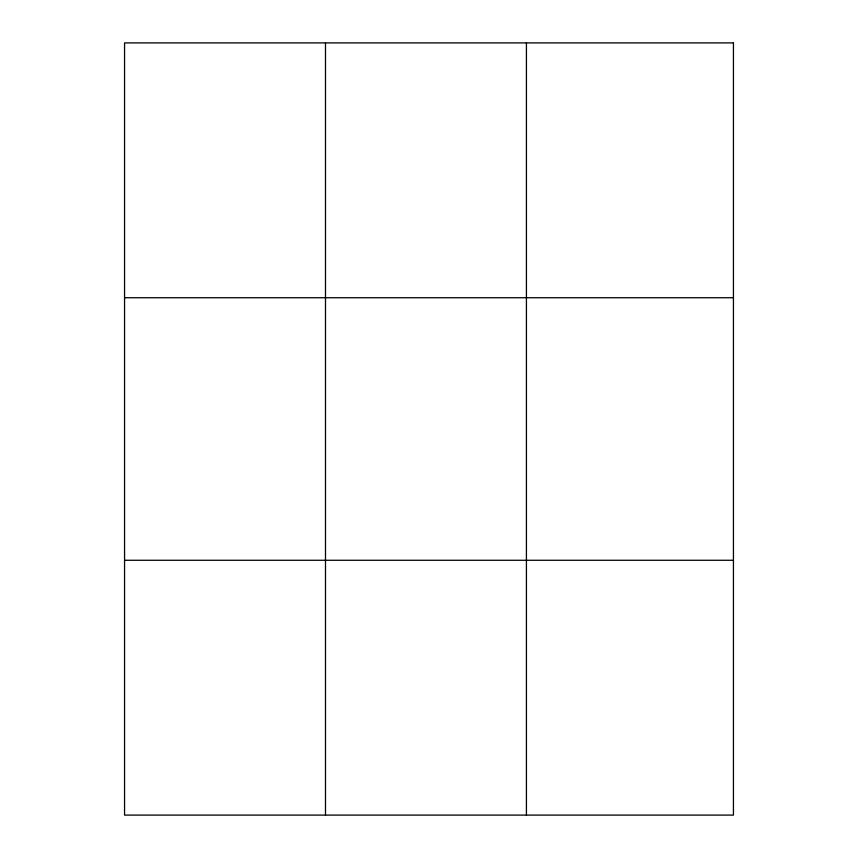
<?xml version="1.0" encoding="UTF-8"?>
<svg xmlns="http://www.w3.org/2000/svg" width="858" height="858" viewBox="0 0 858 858"><rect width="100%" height="100%" fill="white"/><g stroke="black" fill="none" stroke-linecap="round" stroke-linejoin="round"><path stroke-width="1.29" d="M325.493 815.1L325.493 42.9M526.426 815.1L526.426 42.9M124.56 297.726L733.44 297.726M124.56 560.274L733.44 560.274M733.44 42.9L733.44 815.1L124.56 815.1L124.56 42.9L733.44 42.9"/></g></svg>
